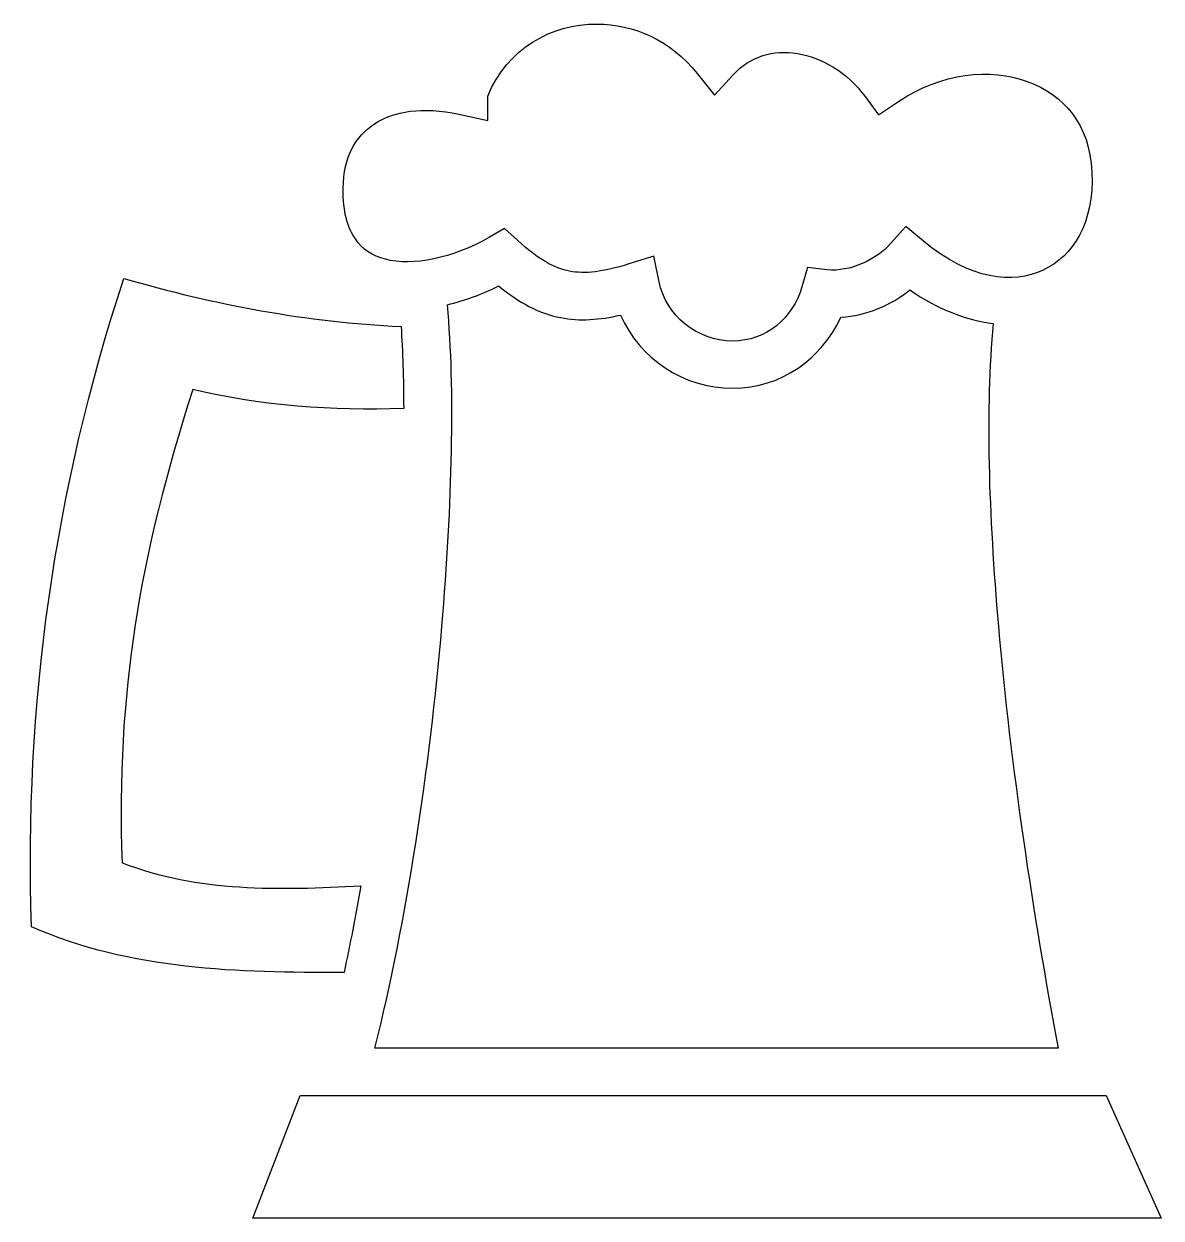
# Model space of a CAD drawing. Header units: centimetres. Extents: x -9.7 to 9.2, y -9.9 to 10.
import ezdxf

# ---------------------------------------------------------------- set-up
doc = ezdxf.new("R2010")
doc.units = ezdxf.units.CM
doc.header["$MEASUREMENT"] = 0
doc.layers.add('Layer 1', color=7, linetype='Continuous')

msp = doc.modelspace()

# ---------------------------------------------------------------- linework, layer by layer
at = {"layer": 'Layer 1'}
for points, knots in [([(-0.16471, 9.97534), (-0.92761, 9.978), (-1.6637, 9.56125), (-1.9832, 8.77621), (-1.9832, 8.77621), (-1.9832, 8.77621), (-1.9832, 8.36769), (-1.9832, 8.36769), (-1.9832, 8.36769), (-1.9832, 8.36769), (-2.4629, 8.47311), (-2.4629, 8.47311), (-2.4629, 8.47311), (-3.06658, 8.60678), (-3.5505, 8.5216), (-3.87026, 8.31106), (-3.87026, 8.31106), (-4.1901, 8.10047), (-4.38361, 7.76718), (-4.39082, 7.23839), (-4.39082, 7.23839), (-4.3963, 6.83611), (-4.30944, 6.57129), (-4.18787, 6.39503), (-4.18787, 6.39503), (-4.06634, 6.21877), (-3.90648, 6.11369), (-3.68582, 6.05507), (-3.68582, 6.05507), (-3.24453, 5.93784), (-2.5612, 6.07012), (-1.95297, 6.42404), (-1.95297, 6.42404), (-1.95297, 6.42404), (-1.70131, 6.57036), (-1.70131, 6.57036), (-1.70131, 6.57036), (-1.70131, 6.57036), (-1.48781, 6.37394), (-1.48781, 6.37394), (-1.48781, 6.37394), (-1.13339, 6.04739), (-0.87595, 5.90714), (-0.62084, 5.85738), (-0.62084, 5.85738), (-0.36564, 5.80762), (-0.07072, 5.84397), (0.36758, 5.97861), (0.36758, 5.97861), (0.36758, 5.97861), (0.7826, 6.10646), (0.7826, 6.10646), (0.7826, 6.10646), (0.7826, 6.10646), (0.86959, 5.68086), (0.86959, 5.68086), (0.86959, 5.68086), (0.98323, 5.12601), (1.49831, 4.69383), (2.09773, 4.69383), (2.09773, 4.69383), (2.65591, 4.69383), (3.09585, 5.07452), (3.24946, 5.59909), (3.24946, 5.59909), (3.24946, 5.59909), (3.34299, 5.9167), (3.34299, 5.9167), (3.34299, 5.9167), (3.34299, 5.9167), (3.67118, 5.88115), (3.67118, 5.88115), (3.67118, 5.88115), (4.04458, 5.8394), (4.48966, 6.05172), (4.72538, 6.31729), (4.72538, 6.31729), (4.72538, 6.31729), (4.97839, 6.60192), (4.97839, 6.60192), (4.97839, 6.60192), (4.97839, 6.60192), (5.27222, 6.3581), (5.27222, 6.3581), (5.27222, 6.3581), (6.05697, 5.70504), (6.7675, 5.64293), (7.26605, 5.87452), (7.26605, 5.87452), (7.76448, 6.10619), (8.117, 6.65893), (8.07778, 7.50988), (8.07778, 7.50988), (8.04067, 8.30378), (7.6152, 8.79381), (7.0025, 9.02), (7.0025, 9.02), (6.38972, 9.24619), (5.57891, 9.17223), (4.84004, 8.67346), (4.84004, 8.67346), (4.84004, 8.67346), (4.52648, 8.46127), (4.52648, 8.46127), (4.52648, 8.46127), (4.52648, 8.46127), (4.30113, 8.76699), (4.30113, 8.76699), (4.30113, 8.76699), (4.00435, 9.17117), (3.58048, 9.41996), (3.1744, 9.48385), (3.1744, 9.48385), (2.76841, 9.54778), (2.39484, 9.44472), (2.10443, 9.12939), (2.10443, 9.12939), (2.10443, 9.12939), (1.79213, 8.79078), (1.79213, 8.79078), (1.79213, 8.79078), (1.79213, 8.79078), (1.50623, 9.15174), (1.50623, 9.15174), (1.50623, 9.15174), (1.06587, 9.70688), (0.44301, 9.97326), (-0.16472, 9.97536), (-0.16472, 9.97536), (-0.16472, 9.97536), (-0.16471, 9.97534), (-0.16471, 9.97534)], [0, 0, 0, 0, 0.02941176, 0.02941176, 0.02941176, 0.02941176, 0.05882353, 0.05882353, 0.05882353, 0.05882353, 0.08823529, 0.08823529, 0.08823529, 0.08823529, 0.11764706, 0.11764706, 0.11764706, 0.11764706, 0.14705882, 0.14705882, 0.14705882, 0.14705882, 0.17647059, 0.17647059, 0.17647059, 0.17647059, 0.20588235, 0.20588235, 0.20588235, 0.20588235, 0.23529412, 0.23529412, 0.23529412, 0.23529412, 0.26470588, 0.26470588, 0.26470588, 0.26470588, 0.29411765, 0.29411765, 0.29411765, 0.29411765, 0.32352941, 0.32352941, 0.32352941, 0.32352941, 0.35294118, 0.35294118, 0.35294118, 0.35294118, 0.38235294, 0.38235294, 0.38235294, 0.38235294, 0.41176471, 0.41176471, 0.41176471, 0.41176471, 0.44117647, 0.44117647, 0.44117647, 0.44117647, 0.47058824, 0.47058824, 0.47058824, 0.47058824, 0.5, 0.5, 0.5, 0.5, 0.52941176, 0.52941176, 0.52941176, 0.52941176, 0.55882353, 0.55882353, 0.55882353, 0.55882353, 0.58823529, 0.58823529, 0.58823529, 0.58823529, 0.61764706, 0.61764706, 0.61764706, 0.61764706, 0.64705882, 0.64705882, 0.64705882, 0.64705882, 0.67647059, 0.67647059, 0.67647059, 0.67647059, 0.70588235, 0.70588235, 0.70588235, 0.70588235, 0.73529412, 0.73529412, 0.73529412, 0.73529412, 0.76470588, 0.76470588, 0.76470588, 0.76470588, 0.79411765, 0.79411765, 0.79411765, 0.79411765, 0.82352941, 0.82352941, 0.82352941, 0.82352941, 0.85294118, 0.85294118, 0.85294118, 0.85294118, 0.88235294, 0.88235294, 0.88235294, 0.88235294, 0.91176471, 0.91176471, 0.91176471, 0.91176471, 0.94117647, 0.94117647, 0.94117647, 0.94117647, 1, 1, 1, 1]), ([(-8.04481, 5.73619), (-9.20105, 2.20749), (-9.70774, -1.39449), (-9.58006, -5.06817), (-9.58006, -5.06817), (-7.91232, -5.79472), (-6.14666, -5.83162), (-4.37497, -5.82719), (-4.37497, -5.82719), (-4.27575, -5.36026), (-4.18289, -4.87672), (-4.09691, -4.3842), (-4.09691, -4.3842), (-5.45059, -4.45496), (-6.79962, -4.49046), (-8.0739, -3.99946), (-8.0739, -3.99946), (-8.17215, -1.17927), (-7.78222, 1.12909), (-6.8932, 3.88722), (-6.8932, 3.88722), (-5.74126, 3.61313), (-4.57354, 3.52415), (-3.38272, 3.57235), (-3.38272, 3.57235), (-3.38567, 4.06635), (-3.39904, 4.52349), (-3.42615, 4.9348), (-3.42615, 4.9348), (-4.99345, 5.00758), (-6.52942, 5.29922), (-8.04481, 5.73599), (-8.04481, 5.73599), (-8.04481, 5.73599), (-8.04481, 5.73619), (-8.04481, 5.73619)], [0, 0, 0, 0, 0.1, 0.1, 0.1, 0.1, 0.2, 0.2, 0.2, 0.2, 0.3, 0.3, 0.3, 0.3, 0.4, 0.4, 0.4, 0.4, 0.5, 0.5, 0.5, 0.5, 0.6, 0.6, 0.6, 0.6, 0.7, 0.7, 0.7, 0.7, 0.8, 0.8, 0.8, 0.8, 1, 1, 1, 1]), ([(-1.80395, 5.61095), (-2.08099, 5.47222), (-2.36774, 5.36553), (-2.65532, 5.29865), (-2.65532, 5.29865), (-2.52494, 3.88788), (-2.57322, 1.99302), (-2.7475, -0.06065), (-2.7475, -0.06065), (-2.94894, -2.43386), (-3.3322, -4.97322), (-3.86234, -7.09081), (-3.86234, -7.09081), (-3.86234, -7.09081), (7.51644, -7.0908), (7.51644, -7.0908), (7.51644, -7.0908), (7.09763, -4.87424), (6.72318, -2.38443), (6.52153, -0.06056), (6.52153, -0.06056), (6.35834, 1.82089), (6.30087, 3.57073), (6.43593, 4.98766), (6.43593, 4.98766), (5.98149, 5.04172), (5.50625, 5.22557), (5.047, 5.54512), (5.047, 5.54512), (4.73082, 5.29262), (4.33208, 5.11733), (3.89792, 5.09181), (3.89792, 5.09181), (3.58335, 4.40671), (2.91035, 3.90584), (2.09785, 3.90584), (2.09785, 3.90584), (1.2695, 3.90584), (0.54438, 4.40595), (0.22795, 5.1261), (0.22795, 5.1261), (-0.12036, 5.04661), (-0.44644, 5.02038), (-0.77227, 5.08393), (-0.77227, 5.08393), (-1.13365, 5.15435), (-1.46669, 5.33753), (-1.80399, 5.61103), (-1.80399, 5.61103), (-1.80399, 5.61103), (-1.80395, 5.61095), (-1.80395, 5.61095)], [0, 0, 0, 0, 0.07142857, 0.07142857, 0.07142857, 0.07142857, 0.14285714, 0.14285714, 0.14285714, 0.14285714, 0.21428571, 0.21428571, 0.21428571, 0.21428571, 0.28571429, 0.28571429, 0.28571429, 0.28571429, 0.35714286, 0.35714286, 0.35714286, 0.35714286, 0.42857143, 0.42857143, 0.42857143, 0.42857143, 0.5, 0.5, 0.5, 0.5, 0.57142857, 0.57142857, 0.57142857, 0.57142857, 0.64285714, 0.64285714, 0.64285714, 0.64285714, 0.71428571, 0.71428571, 0.71428571, 0.71428571, 0.78571429, 0.78571429, 0.78571429, 0.78571429, 0.85714286, 0.85714286, 0.85714286, 0.85714286, 1, 1, 1, 1]), ([(-5.1089, -7.87883), (-5.1089, -7.87883), (-5.89424, -9.92001), (-5.89424, -9.92001), (-5.89424, -9.92001), (-5.89424, -9.92001), (9.23082, -9.92001), (9.23082, -9.92001), (9.23082, -9.92001), (9.23082, -9.92001), (8.31493, -7.87883), (8.31493, -7.87883), (8.31493, -7.87883), (8.31493, -7.87883), (-5.10882, -7.87883), (-5.10882, -7.87883), (-5.10882, -7.87883), (-5.10882, -7.87883), (-5.1089, -7.87883), (-5.1089, -7.87883)], [0, 0, 0, 0, 0.16666667, 0.16666667, 0.16666667, 0.16666667, 0.33333333, 0.33333333, 0.33333333, 0.33333333, 0.5, 0.5, 0.5, 0.5, 0.66666667, 0.66666667, 0.66666667, 0.66666667, 1, 1, 1, 1])]:
    msp.add_open_spline(points, degree=3, knots=knots, dxfattribs=at)

doc.saveas('drawing.dxf')
